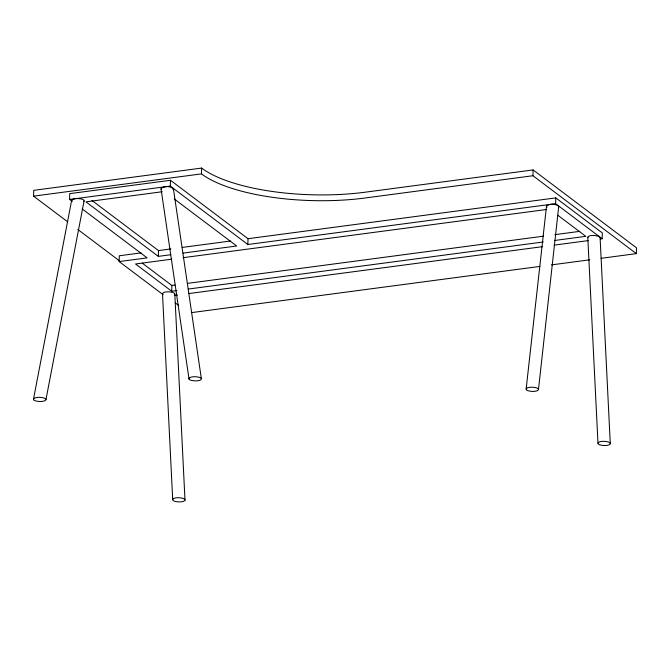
<?xml version="1.0" encoding="UTF-8"?>
<svg xmlns="http://www.w3.org/2000/svg" width="670" height="670" viewBox="0 0 670 670"><rect width="100%" height="100%" fill="white"/><g stroke="black" fill="none" stroke-linecap="round" stroke-linejoin="round"><path stroke-width="1" d="M67.77 221.904L33.584 196.142L33.735 190.339L201.611 168.078A123.322 41.574 1.5 0 0 365.225 192.19L533.102 169.929L636.5 247.825L636.349 253.628L601.116 258.302M71.648 200.313L33.5 399.102A6.089 2.052 1.5 0 0 36.088 401.045L39.111 401.489A6.34 2.136 1.5 0 0 44.789 400.735L45.929 399.747L84.068 200.958A6.089 2.052 1.5 0 0 81.489 199.007C78.331 198.513 74.085 197.826 71.648 200.313L72.176 201.394L69.588 199.442L69.747 193.638L170.465 180.28L248.017 238.704L555.79 197.893L602.322 232.951L602.163 238.754L600.303 238.997M162.5 293.569L172.684 499.468A6.34 2.136 1.5 0 0 175.305 501.445L178.312 501.897A6.089 2.052 1.5 0 0 183.915 501.16L184.995 500.163L174.82 294.256A6.34 2.136 1.5 0 0 172.198 292.279L169.183 291.827A6.089 2.052 1.5 0 0 163.589 292.572L162.5 293.569L163.061 294.658L119.16 261.576L119.31 255.772L141.077 252.891M170.699 254.742L158.329 256.384L158.48 250.58L91.932 200.439M602.163 238.754L555.639 203.697L247.867 244.508L170.314 186.084L170.465 180.28M176.888 290.562L171.713 291.249L171.863 285.453L142.258 263.142M33.584 196.142L201.461 173.882L201.611 168.078M247.867 244.508L248.017 238.704M636.349 253.628L532.952 175.733L533.102 169.929M555.639 203.697L555.79 197.893M526.151 388.969L546.511 206.075C549.609 203.345 555.547 203.739 558.746 206.209L538.462 389.664L537.374 390.66A6.089 2.052 1.5 0 1 531.779 391.397L528.772 390.945A6.34 2.136 1.5 0 1 526.151 388.969L527.231 387.972A6.089 2.052 1.5 0 1 532.834 387.235L535.841 387.687A6.34 2.136 1.5 0 1 538.462 389.664M174.476 294.783L174.82 294.256M172.684 499.468L173.764 498.48A6.089 2.052 1.5 0 1 179.367 497.735L182.374 498.187A6.34 2.136 1.5 0 1 184.995 500.163M558.479 207.29L558.822 206.762M587.783 237.172L588.871 236.175A6.089 2.052 1.5 0 1 594.466 235.43L598.67 236.292L600.102 237.867L610.286 443.766L609.197 444.763A6.089 2.052 1.5 0 1 603.603 445.508L600.588 445.056A6.34 2.136 1.5 0 1 597.967 443.079L587.783 237.172A6.34 2.136 1.5 0 0 587.858 237.724M597.967 443.079L599.055 442.083A6.089 2.052 1.5 0 1 604.65 441.337L607.656 441.79A6.34 2.136 1.5 0 1 610.278 443.766M83.708 201.477L84.068 200.958M173.061 189.635L173.379 188.563C170.121 186.084 164.192 185.791 161.009 188.463A6.089 2.052 1.5 0 0 161.537 189.543M33.5 399.102L34.631 398.114A6.34 2.136 1.5 0 1 40.317 397.36L43.341 397.796A6.089 2.052 1.5 0 1 45.929 399.747M69.588 199.442L170.314 186.084M162.232 191.737L85.953 201.854L158.329 256.384M532.952 175.733L365.075 197.993A123.322 41.574 1.5 0 1 201.461 173.882M158.48 250.58L170.85 248.939M182.19 247.439L230.639 241.007M119.16 261.576L147.14 257.866L82.175 208.923M183.069 253.101L236.678 245.991L174.275 198.99M171.755 259.181L135.524 263.988L171.713 291.249M183.145 257.674L546.511 209.492M171.863 285.453L174.97 285.035M187.391 283.393L543.512 236.167M554.902 234.659L579.743 231.359M188.278 289.055L543.362 241.971M554.743 240.463L585.806 236.343L557.842 215.271M174.401 295.478L177.508 295.068M188.923 293.552L542.633 246.644M554.04 245.136L588.268 240.597M191.787 312.58L539.978 266.409M551.377 264.901L589.717 259.818M77.779 229.441L119.469 260.848M175.339 302.941L178.672 305.453M173.379 188.563L201.343 378.584M161.06 189.007L189.024 379.027M547.072 207.164A6.34 2.136 1.5 0 1 546.511 206.075M189.334 377.964L188.974 378.483A6.089 2.052 1.5 0 0 191.553 380.434L194.576 380.87A6.34 2.136 1.5 0 0 200.263 380.116L201.394 379.128A6.089 2.052 1.5 0 0 198.814 377.177L195.782 376.741A6.34 2.136 1.5 0 0 190.104 377.495L189.334 377.964"/></g></svg>
